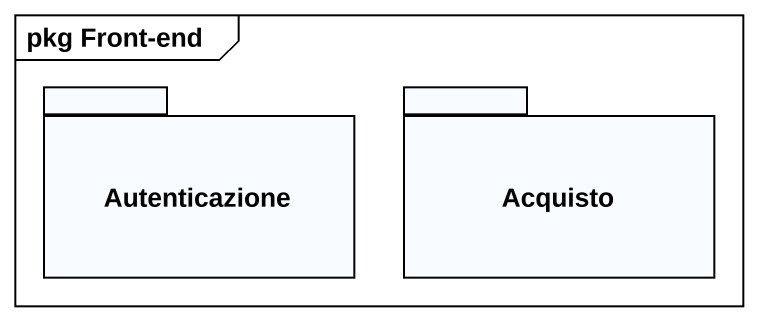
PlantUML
@startuml
mainframe pkg Front-end
package Autenticazione {
}
package Acquisto {
}
@enduml
